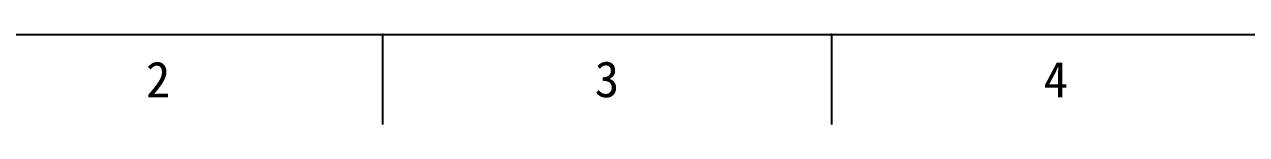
# Model space of a CAD drawing. Extents: x 3624 to 4218, y -1644 to -1224.
# Drawn here: x 3723.4 to 3915.9, y -1644 to -1629.8 of the extents above; entities that cross this region are included whole.
import ezdxf

# ---------------------------------------------------------------- set-up
doc = ezdxf.new("R2010")
doc.units = 0
doc.header["$LTSCALE"] = 23.1
doc.header["$MEASUREMENT"] = 0
doc.layers.get('0').update_dxf_attribs({"linetype": 'CONTINUOUS'})

msp = doc.modelspace()

# ---------------------------------------------------------------- linework, layer by layer
for p, q in [((3638.379, -1629.837), (4204.036, -1629.837)), ((3779.794, -1629.837), (3779.794, -1643.978)), ((3850.501, -1629.837), (3850.501, -1643.978))]:
    msp.add_line(p, q)
for p in [(3779.794, -1629.837), (3850.501, -1629.837)]:
    msp.add_point(p)

# ---------------------------------------------------------------- texts
at = {"char_height": 5.657, "attachment_point": 5}
for s, insert in [('2', (3744.44, -1636.907)), ('3', (3815.147, -1636.907)), ('4', (3885.854, -1636.907))]:
    msp.add_mtext_dynamic_manual_height_columns(s, width=50, gutter_width=12.5, heights=[0], dxfattribs=dict(at, insert=insert))

doc.saveas('drawing.dxf')
